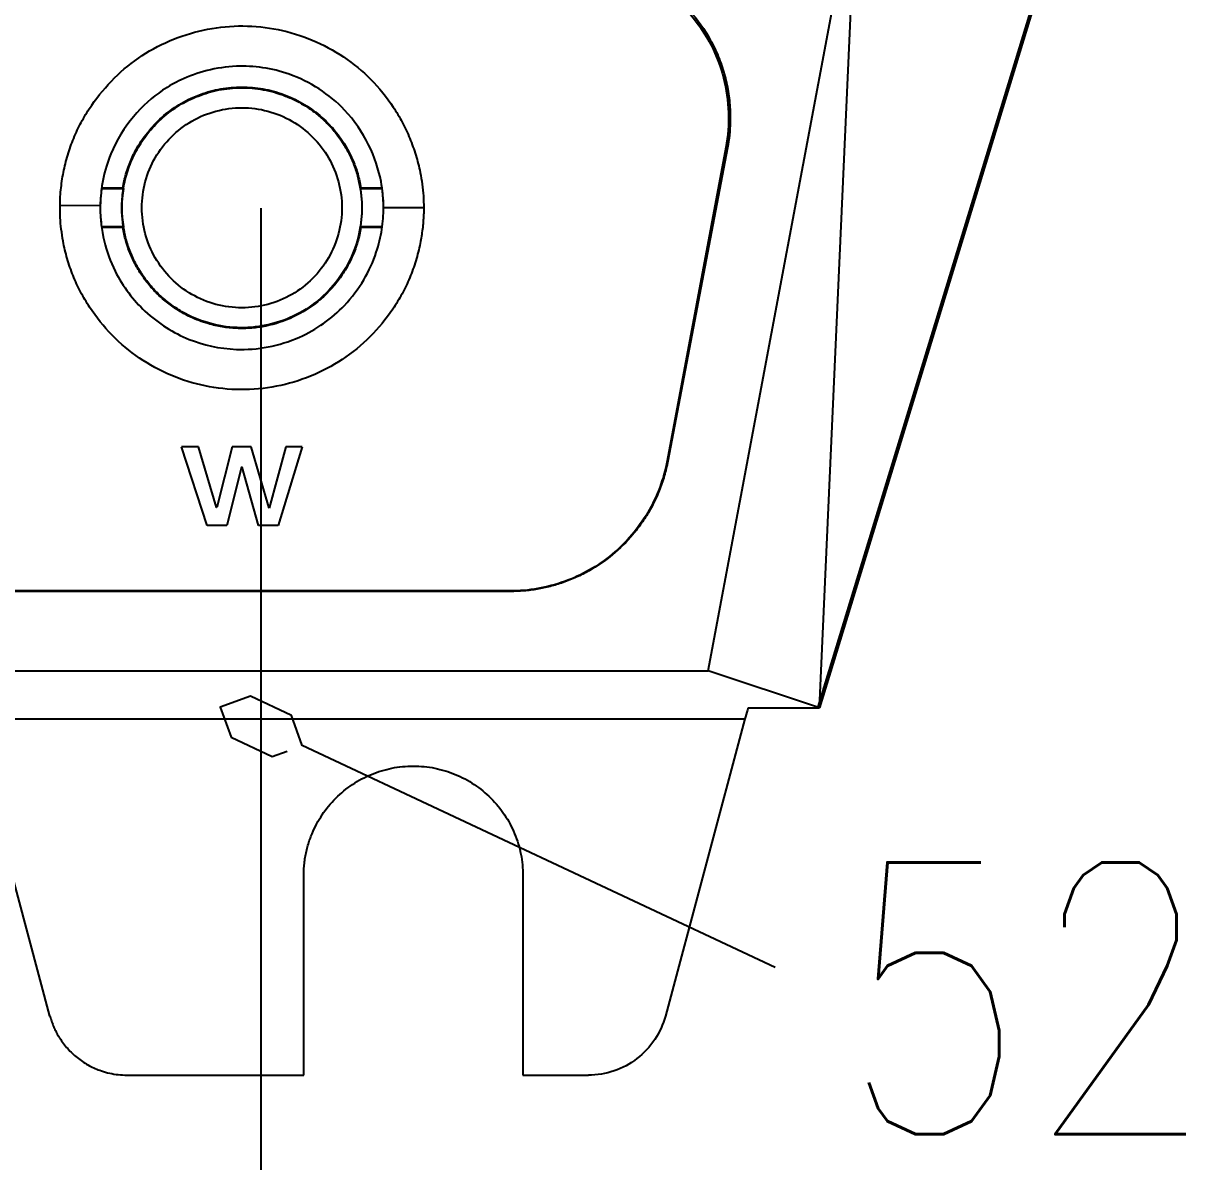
# Model space of a CAD drawing. Header units: inches. Extents: x 15 to 148, y 10 to 111.
# Drawn here: x 133.203 to 134.005, y 100.625 to 101.411 of the extents above; entities that cross this region are included whole.
import ezdxf
from ezdxf.enums import TextEntityAlignment as Align

# ---------------------------------------------------------------- set-up
doc = ezdxf.new("R2010")
doc.units = ezdxf.units.IN
doc.header["$MEASUREMENT"] = 0
doc.layers.add('BLK_12AWG', color=7, linetype='Continuous')
doc.layers.add('WIREFIXED', color=160, linetype='Continuous')
doc.styles.add('WD', font='romans.shx')

# ---------------------------------------------------------------- blocks, each defined once
blk = doc.blocks.new('Varia')
at = {"color": 7, "linetype": 'Continuous'}
for p, q in [((165.2823, 99.178), (165.4873, 100.2703)), ((165.4359, 99.1268), (165.4873, 100.2703)), ((165.7296, 100.0974), (165.4334, 99.1281)), ((165.7307, 100.0916), (165.4359, 99.1268)), ((165.3068, 99.8997), (165.2257, 99.4674)), ((165.309, 99.8993), (165.2267, 99.4672)), ((165.309, 99.8993), (165.3068, 99.8997)), ((164.4461, 99.8431), (164.4467, 99.8441)), ((164.4461, 99.8431), (164.4758, 99.8431)), ((164.4467, 99.8441), (164.475, 99.8441)), ((164.475, 99.8441), (164.4758, 99.8431)), ((164.8033, 99.8441), (164.8025, 99.8431)), ((164.8025, 99.8431), (164.8322, 99.8431)), ((164.8033, 99.8441), (164.8316, 99.8441)), ((164.4438, 99.819), (164.3883, 99.8197)), ((164.4438, 99.8165), (164.4442, 99.8165)), ((164.834, 99.8165), (164.8345, 99.8165)), ((164.89, 99.8165), (164.8345, 99.8165)), ((164.4758, 99.79), (164.4461, 99.79)), ((164.475, 99.7891), (164.4467, 99.7891)), ((164.4758, 99.79), (164.475, 99.7891)), ((164.8033, 99.7891), (164.8025, 99.79)), ((164.8322, 99.79), (164.8025, 99.79)), ((164.8316, 99.7891), (164.8033, 99.7891)), ((164.8322, 99.79), (164.8316, 99.7891)), ((164.5915, 99.3782), (164.556, 99.4866)), ((164.5794, 99.4866), (164.556, 99.4866)), ((164.6041, 99.4031), (164.5794, 99.4866)), ((164.6257, 99.4866), (164.6047, 99.4031)), ((164.6521, 99.4866), (164.6257, 99.4866)), ((164.6766, 99.402), (164.6521, 99.4866)), ((164.6997, 99.4866), (164.6766, 99.402)), ((164.7222, 99.4866), (164.6893, 99.3782)), ((164.7222, 99.4866), (164.6997, 99.4866)), ((165.2257, 99.4674), (165.2267, 99.4672)), ((164.6387, 99.4589), (164.6186, 99.3782)), ((164.6394, 99.4589), (164.6387, 99.4589)), ((164.662, 99.3782), (164.6394, 99.4589)), ((164.6047, 99.4031), (164.6041, 99.4031)), ((164.6186, 99.3782), (164.5915, 99.3782)), ((164.6893, 99.3782), (164.662, 99.3782)), ((165.0094, 99.288), (161.9928, 99.288)), ((165.0094, 99.2874), (165.0094, 99.288)), ((165.0094, 99.2874), (161.9928, 99.2874)), ((161.719, 99.178), (165.2823, 99.178)), ((165.4359, 99.1268), (165.2823, 99.178)), ((164.2647, 99.1115), (165.3331, 99.1115)), ((164.3744, 98.7018), (164.2647, 99.1115)), ((165.3331, 99.1115), (165.2234, 98.7018)), ((164.7244, 98.6203), (164.7244, 98.8953)), ((165.0269, 98.8953), (165.0269, 98.6203)), ((164.4807, 98.6203), (164.7244, 98.6203)), ((165.0269, 98.6203), (165.1171, 98.6203))]:
    blk.add_line(p, q, dxfattribs=at)
blk.add_line((165.3373, 99.1268), (165.4359, 99.1268))
for points, knots in [([(165.0906, 100.1632), (165.0937, 100.1632), (165.0999, 100.1631), (165.1092, 100.1625), (165.1185, 100.1615), (165.1278, 100.1602), (165.1416, 100.1575), (165.1597, 100.1526), (165.1816, 100.1442), (165.2026, 100.1334), (165.2289, 100.1162), (165.2588, 100.0889), (165.2823, 100.0555), (165.2967, 100.0254), (165.305, 100.0015), (165.3104, 99.977), (165.3128, 99.9545), (165.313, 99.9345), (165.3119, 99.9168), (165.31, 99.9051), (165.309, 99.8993)], [0, 0, 0, 0, 0.0233553, 0.0466486, 0.0699249, 0.0932291, 0.116606, 0.1752668, 0.2341538, 0.2932306, 0.3526342, 0.4731511, 0.5997175, 0.6655425, 0.7316832, 0.7965405, 0.8615762, 0.9077335, 0.9537852, 1, 1, 1, 1]), ([(165.0906, 100.1603), (165.1228, 100.1603), (165.155, 100.1531), (165.2132, 100.1257), (165.2393, 100.1056), (165.2804, 100.056), (165.2955, 100.0267), (165.3116, 99.9643), (165.3127, 99.9314), (165.3068, 99.8997)], [0, 0, 0, 0, 0.25, 0.25, 0.5, 0.5, 0.75, 0.75, 1, 1, 1, 1]), ([(164.3883, 99.8197), (164.3884, 99.8238), (164.3886, 99.8319), (164.3897, 99.8441), (164.3913, 99.8563), (164.3943, 99.8724), (164.3995, 99.8922), (164.408, 99.9152), (164.4187, 99.9373), (164.4359, 99.9651), (164.4624, 99.9966), (164.5005, 100.0278), (164.5444, 100.0504), (164.5916, 100.0643), (164.6407, 100.0689), (164.6897, 100.0638), (164.7368, 100.0493), (164.7802, 100.0259), (164.8183, 99.9947), (164.8441, 99.9627), (164.8607, 99.9346), (164.8711, 99.9123), (164.8794, 99.8891), (164.8848, 99.8679), (164.888, 99.8491), (164.8897, 99.8328), (164.8899, 99.8219), (164.89, 99.8165)], [0, 0, 0, 0, 0.015653, 0.031275, 0.046902, 0.062571, 0.093909, 0.125114, 0.156236, 0.187647, 0.250132, 0.312597, 0.375055, 0.437536, 0.499992, 0.562465, 0.624924, 0.687402, 0.749865, 0.812309, 0.843476, 0.874867, 0.906214, 0.937448, 0.958444, 0.979263, 1, 1, 1, 1]), ([(164.8345, 99.8165), (164.8345, 99.8284), (164.8307, 99.8721), (164.7962, 99.9497), (164.7106, 100.0051), (164.6251, 100.0167), (164.5663, 100.0001), (164.5098, 99.9682), (164.4584, 99.9123), (164.4441, 99.8438), (164.4438, 99.819)], [0, 0, 0, 0, 0.0340909, 0.125, 0.1931818, 0.25, 0.3181818, 0.3465909, 0.4431818, 0.498207, 0.498207, 0.498207, 0.498207]), ([(164.5564, 99.6732), (164.5536, 99.6749), (164.5481, 99.6782), (164.5403, 99.6838), (164.5327, 99.6897), (164.5255, 99.6961), (164.5187, 99.7029), (164.5123, 99.7101), (164.5063, 99.7177), (164.5008, 99.7256), (164.4957, 99.7338), (164.4912, 99.7422), (164.4871, 99.751), (164.4836, 99.7599), (164.4805, 99.7691), (164.478, 99.7784), (164.4761, 99.7878), (164.4747, 99.7973), (164.4738, 99.8069), (164.4735, 99.8173), (164.4739, 99.8285), (164.4753, 99.8405), (164.4775, 99.8526), (164.4806, 99.8646), (164.4848, 99.8766), (164.4899, 99.8883), (164.496, 99.8999), (164.5031, 99.911), (164.5112, 99.9217), (164.5202, 99.9319), (164.5302, 99.9414), (164.5412, 99.9501), (164.5529, 99.958), (164.5655, 99.965), (164.5789, 99.9709), (164.5928, 99.9756), (164.6074, 99.9792), (164.6224, 99.9814), (164.6377, 99.9823), (164.6532, 99.9817), (164.6688, 99.9796), (164.6843, 99.976), (164.6996, 99.9709), (164.7145, 99.9642), (164.7288, 99.956), (164.7424, 99.9462), (164.755, 99.9351), (164.7666, 99.9225), (164.777, 99.9087), (164.7859, 99.8937), (164.7932, 99.8776), (164.799, 99.8607), (164.8013, 99.849), (164.8025, 99.8431)], [0, 0, 0, 0, 0.014448, 0.028896, 0.043343, 0.057791, 0.072238, 0.086685, 0.101132, 0.115579, 0.130026, 0.144473, 0.158919, 0.173366, 0.187812, 0.202258, 0.216704, 0.23115, 0.245595, 0.260041, 0.277857, 0.295961, 0.314353, 0.333033, 0.352001, 0.371257, 0.390801, 0.410633, 0.430753, 0.451161, 0.471857, 0.49284, 0.514112, 0.535671, 0.557519, 0.579654, 0.602078, 0.624789, 0.647788, 0.671075, 0.694649, 0.718512, 0.742663, 0.767101, 0.791827, 0.816842, 0.842144, 0.867733, 0.893611, 0.919777, 0.94623, 0.972971, 1, 1, 1, 1]), ([(164.475, 99.8441), (164.4756, 99.8473), (164.4768, 99.8537), (164.4792, 99.8631), (164.4822, 99.8723), (164.4857, 99.8814), (164.4898, 99.8903), (164.4974, 99.9046), (164.5104, 99.9234), (164.5311, 99.9442), (164.555, 99.9612), (164.5816, 99.9736), (164.6099, 99.9813), (164.6391, 99.9838), (164.6684, 99.9813), (164.6967, 99.9736), (164.7233, 99.9612), (164.7472, 99.9442), (164.7679, 99.9234), (164.7827, 99.9019), (164.7928, 99.8815), (164.7994, 99.8632), (164.802, 99.8504), (164.8033, 99.8441)], [0, 0, 0, 0, 0.020981, 0.041815, 0.062573, 0.083327, 0.10415, 0.125113, 0.187565, 0.250084, 0.312537, 0.375055, 0.437508, 0.500026, 0.562479, 0.624997, 0.68745, 0.749969, 0.812421, 0.87494, 0.916679, 0.958173, 1, 1, 1, 1]), ([(164.5701, 99.6971), (164.5493, 99.7091), (164.5317, 99.7267), (164.5076, 99.7684), (164.5012, 99.7925), (164.5012, 99.8406), (164.5076, 99.8647), (164.5317, 99.9064), (164.5493, 99.924), (164.591, 99.9481), (164.6151, 99.9545), (164.6632, 99.9545), (164.6873, 99.9481), (164.729, 99.924), (164.7466, 99.9064), (164.7707, 99.8647), (164.7771, 99.8406), (164.7771, 99.8166)], [0, 0, 0, 0, 0.125, 0.125, 0.25, 0.25, 0.375, 0.375, 0.5, 0.5, 0.625, 0.625, 0.75, 0.75, 0.875, 0.875, 1, 1, 1, 1]), ([(164.8025, 99.8431), (164.8029, 99.8402), (164.8037, 99.8343), (164.8045, 99.8254), (164.8046, 99.8195), (164.8046, 99.8166)], [0, 0, 0, 0, 0.33349, 0.66651, 1, 1, 1, 1]), ([(164.89, 99.8165), (164.89, 99.8132), (164.8899, 99.8066), (164.8893, 99.7968), (164.8883, 99.787), (164.8869, 99.7771), (164.8843, 99.7625), (164.8794, 99.7433), (164.8711, 99.72), (164.8604, 99.6977), (164.8434, 99.6695), (164.817, 99.6375), (164.7785, 99.6061), (164.7346, 99.5828), (164.687, 99.5687), (164.6375, 99.564), (164.5881, 99.5693), (164.5406, 99.584), (164.497, 99.6078), (164.4589, 99.6397), (164.433, 99.672), (164.4163, 99.7004), (164.406, 99.7229), (164.3979, 99.7463), (164.3928, 99.7677), (164.3899, 99.7868), (164.3884, 99.8032), (164.3883, 99.8142), (164.3883, 99.8197)], [0, 0, 0, 0, 0.01251, 0.025002, 0.037496, 0.050011, 0.062568, 0.093881, 0.125112, 0.15634, 0.187663, 0.250126, 0.312604, 0.375069, 0.437539, 0.500011, 0.562468, 0.624948, 0.687407, 0.749885, 0.812356, 0.84369, 0.874892, 0.906046, 0.937444, 0.958384, 0.979206, 1, 1, 1, 1]), ([(164.4438, 99.8165), (164.4438, 99.7858), (164.4576, 99.7298), (164.4985, 99.6776), (164.5344, 99.6503), (164.5724, 99.6307), (164.6347, 99.6157), (164.716, 99.6301), (164.7892, 99.6822), (164.8222, 99.7403), (164.833, 99.787), (164.8345, 99.8067), (164.8345, 99.8165)], [0.5, 0.5, 0.5, 0.5, 0.5681818, 0.625, 0.6590909, 0.6931818, 0.75, 0.8181818, 0.875, 0.9431818, 0.9715909, 1, 1, 1, 1]), ([(164.7771, 99.8166), (164.7771, 99.7925), (164.7707, 99.7684), (164.7466, 99.7267), (164.729, 99.7091), (164.6873, 99.685), (164.6632, 99.6786), (164.6151, 99.6786), (164.591, 99.685), (164.5701, 99.6971)], [0, 0, 0, 0, 0.25, 0.25, 0.5, 0.5, 0.75, 0.75, 1, 1, 1, 1]), ([(164.8046, 99.8166), (164.8046, 99.8136), (164.8045, 99.8077), (164.8037, 99.7988), (164.8029, 99.7929), (164.8025, 99.79)], [0, 0, 0, 0, 0.3334903, 0.6665097, 1, 1, 1, 1]), ([(164.5559, 99.6724), (164.5533, 99.674), (164.548, 99.6771), (164.5405, 99.6824), (164.5333, 99.688), (164.5241, 99.696), (164.5134, 99.707), (164.5021, 99.7215), (164.4925, 99.7371), (164.4847, 99.7537), (164.4786, 99.7711), (164.4762, 99.783), (164.475, 99.7891)], [0, 0, 0, 0, 0.062651, 0.125087, 0.187496, 0.25007, 0.374954, 0.500047, 0.624931, 0.750024, 0.874856, 1, 1, 1, 1]), ([(164.8033, 99.7891), (164.8027, 99.7858), (164.8015, 99.7792), (164.7989, 99.7695), (164.7958, 99.76), (164.7908, 99.7475), (164.7833, 99.7326), (164.7722, 99.7158), (164.7591, 99.7006), (164.7393, 99.6825), (164.7108, 99.6645), (164.6788, 99.6539), (164.6523, 99.6502), (164.6322, 99.6499), (164.6122, 99.6519), (164.5948, 99.6558), (164.58, 99.6608), (164.5677, 99.666), (164.5598, 99.6703), (164.5559, 99.6724)], [0, 0, 0, 0, 0.03135, 0.062574, 0.093786, 0.125101, 0.187576, 0.250146, 0.312621, 0.375191, 0.500007, 0.624823, 0.687298, 0.749868, 0.812343, 0.874913, 0.916591, 0.958196, 1, 1, 1, 1]), ([(164.8025, 99.79), (164.7982, 99.7637), (164.7874, 99.7385), (164.7554, 99.6958), (164.7342, 99.6785), (164.686, 99.6556), (164.6591, 99.6501), (164.6058, 99.6523), (164.5795, 99.6599), (164.5564, 99.6732)], [0, 0, 0, 0, 0.25, 0.25, 0.5, 0.5, 0.75, 0.75, 1, 1, 1, 1]), ([(165.2257, 99.4674), (165.221, 99.4424), (165.2119, 99.4183), (165.1862, 99.3745), (165.1695, 99.3549), (165.1304, 99.3225), (165.108, 99.3097), (165.0602, 99.2924), (165.0348, 99.288), (165.0094, 99.288)], [0, 0, 0, 0, 0.25, 0.25, 0.5, 0.5, 0.75, 0.75, 1, 1, 1, 1]), ([(165.2267, 99.4672), (165.226, 99.4637), (165.2246, 99.4568), (165.2218, 99.4466), (165.2186, 99.4365), (165.215, 99.4266), (165.2108, 99.4169), (165.2062, 99.4074), (165.1997, 99.3954), (165.1907, 99.3813), (165.1747, 99.3606), (165.1513, 99.3374), (165.1241, 99.3186), (165.1006, 99.3067), (165.0826, 99.2996), (165.0645, 99.2941), (165.0464, 99.2902), (165.028, 99.2878), (165.0156, 99.2875), (165.0094, 99.2874)], [0, 0, 0, 0, 0.035654, 0.071067, 0.106315, 0.141472, 0.176615, 0.21182, 0.247165, 0.312366, 0.377406, 0.506516, 0.63462, 0.698331, 0.761973, 0.821771, 0.88107, 0.940326, 1, 1, 1, 1]), ([(165.3373, 99.1268), (165.337, 99.1258), (165.3357, 99.1209), (165.3343, 99.1157), (165.3331, 99.1115)], [0, 0, 0, 0, 0.20088, 1, 1, 1, 1]), ([(164.7244, 98.8953), (164.7244, 98.8982), (164.7245, 98.9038), (164.7253, 98.9123), (164.7264, 98.9207), (164.7281, 98.929), (164.7302, 98.9372), (164.7328, 98.9452), (164.7366, 98.9552), (164.742, 98.9667), (164.7522, 98.9837), (164.768, 99.0029), (164.7911, 99.0219), (164.8174, 99.0359), (164.8459, 99.0446), (164.8756, 99.0475), (164.9053, 99.0446), (164.9339, 99.0359), (164.9602, 99.0219), (164.9833, 99.0029), (165.0022, 98.9799), (165.0139, 98.9579), (165.0206, 98.9393), (165.0242, 98.9249), (165.0265, 98.9102), (165.0267, 98.9003), (165.0269, 98.8953)], [0, 0, 0, 0, 0.018027, 0.03591, 0.053705, 0.071469, 0.089258, 0.107131, 0.125142, 0.156385, 0.187691, 0.250165, 0.312639, 0.375112, 0.437586, 0.50006, 0.562533, 0.625007, 0.68748, 0.749954, 0.812428, 0.874901, 0.906144, 0.937451, 0.968677, 1, 1, 1, 1]), ([(164.3744, 98.7018), (164.3751, 98.6995), (164.3764, 98.6949), (164.379, 98.6882), (164.382, 98.6816), (164.3854, 98.6753), (164.3911, 98.6661), (164.4, 98.6548), (164.4134, 98.6427), (164.4286, 98.6328), (164.4433, 98.6265), (164.4568, 98.6227), (164.4687, 98.6207), (164.4767, 98.6204), (164.4807, 98.6203)], [0, 0, 0, 0, 0.050276, 0.100212, 0.150023, 0.199926, 0.250134, 0.37498, 0.500038, 0.624884, 0.749942, 0.83332, 0.916339, 1, 1, 1, 1]), ([(165.2234, 98.7018), (165.2172, 98.6787), (165.2031, 98.6576), (165.1651, 98.6284), (165.1411, 98.6203), (165.1171, 98.6203)], [0, 0, 0, 0, 0.5, 0.5, 1, 1, 1, 1])]:
    blk.add_open_spline(points, degree=3, knots=knots, dxfattribs=at)
for points in [[(164.4442, 99.8165), (164.4442, 99.8254), (164.4449, 99.8343), (164.4461, 99.8431)], [(164.4758, 99.8431), (164.4729, 99.8256), (164.4729, 99.8076), (164.4758, 99.79)], [(164.8322, 99.8431), (164.8335, 99.8341), (164.834, 99.8253), (164.834, 99.8165)], [(164.4438, 99.819), (164.4438, 99.8182), (164.4438, 99.8174), (164.4438, 99.8165)], [(164.4461, 99.79), (164.4449, 99.7988), (164.4442, 99.8076), (164.4442, 99.8165)]]:
    blk.add_open_spline(points, degree=3, dxfattribs=at)
blk = doc.blocks.new('WD_WNV')
at = {"style": 'WD', "flags": 1}
for tag, p in [('W01USER', (-0.0625, 0.09375)), ('W02USER', (-0.0625, 0.08594)), ('W03USER', (-0.0625, 0.07812)), ('W04USER', (-0.0625, 0.07031)), ('W05USER', (-0.0625, 0.0625)), ('W06USER', (-0.0625, 0.05469)), ('W07USER', (-0.0625, 0.04688)), ('W08USER', (-0.0625, 0.03906)), ('W09USER', (-0.0625, 0.03125)), ('W10USER', (-0.0625, 0.02344))]:
    blk.add_attdef(tag, text='', height=0.005, dxfattribs=at).set_placement(p, align=Align.CENTER)
at = {"linetype": 'Continuous', "style": 'WD', "width": 0.8}
blk.add_attdef('WIRENO', text='', height=0.125, dxfattribs=at).set_placement((-0.05, 0), align=Align.MIDDLE_RIGHT)

msp = doc.modelspace()

# ---------------------------------------------------------------- linework, layer by layer
at = {"layer": 'BLK_12AWG'}
msp.add_line((133.3669, 100.56837), (133.3669, 101.28305), dxfattribs=at)
at = {"layer": 'WIREFIXED'}
msp.add_lwpolyline([(133.72139, 100.75944), (133.39519, 100.91244), (133.38768, 100.93322), (133.35939, 100.94649), (133.33861, 100.93898), (133.34612, 100.9182), (133.37441, 100.90493), (133.38479, 100.90868)], dxfattribs=at)

# ---------------------------------------------------------------- block references
at = {"layer": 'BLK_12AWG', "xscale": 0.5, "yscale": 0.5, "zscale": 0.5}
msp.add_blockref('Varia', (51.03398, 51.37509), dxfattribs=at)
at = {"layer": 'WIREFIXED'}
ref = msp.add_blockref('WD_WNV', (133.3669, 100.92571), dxfattribs=dict(at, xscale=1.5, yscale=1.5, zscale=1.5))
ref.add_attrib('WIRENOF', '52', dxfattribs={"linetype": 'Continuous', "height": 0.1875, "style": 'WD', "width": 0.8}).set_placement((133.76666, 100.73821), align=Align.MIDDLE_LEFT)

doc.saveas('drawing.dxf')
